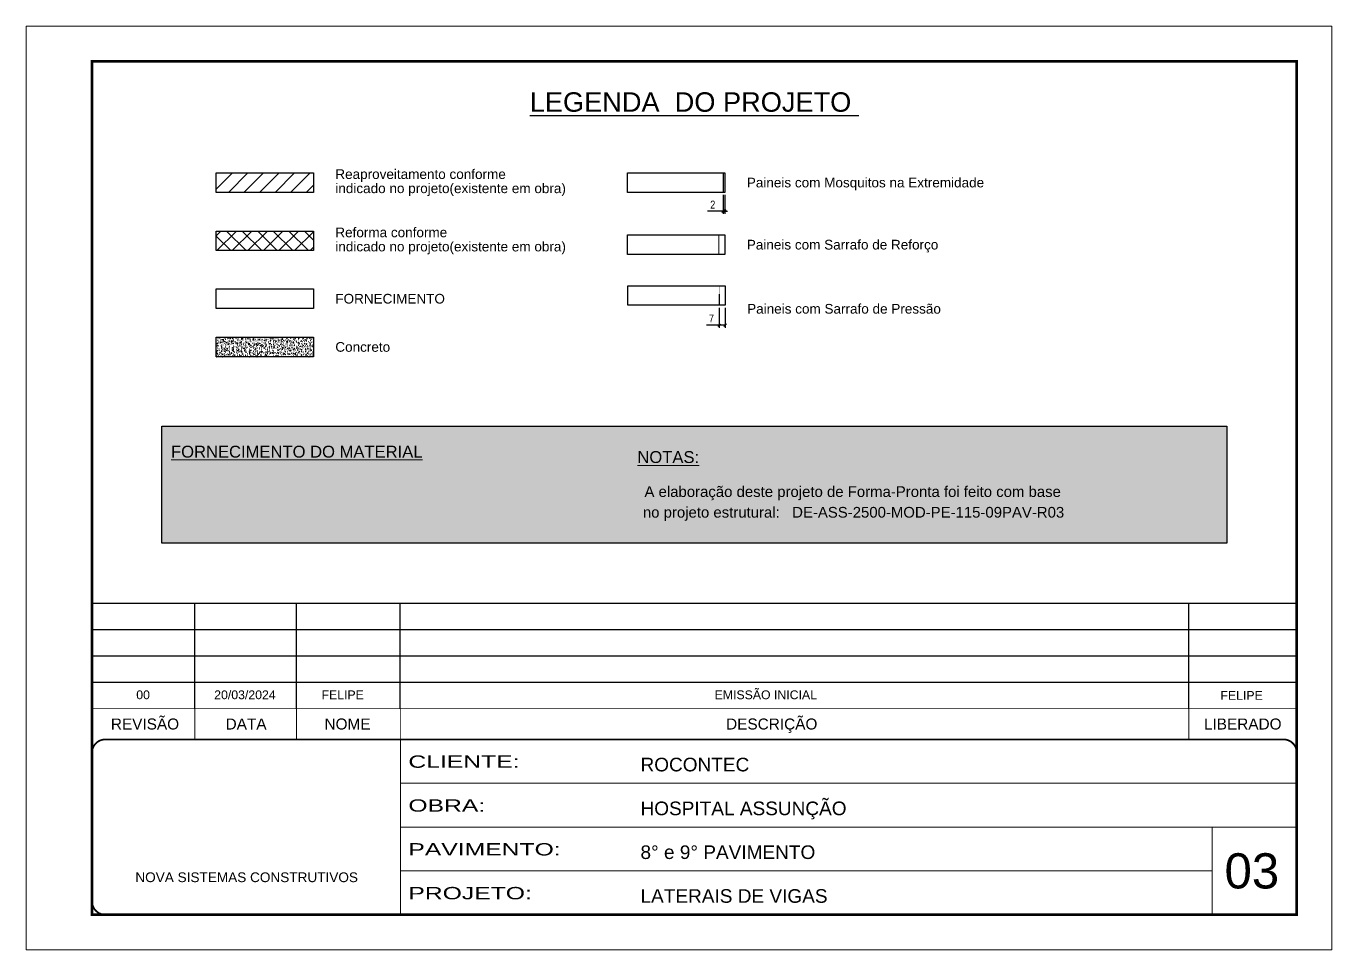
# Model space of a CAD drawing. Extents: x -20960 to -5926, y -2106 to 21915.
# Drawn here: x -9023 to -7538, y 20865 to 21915 of the extents above; entities that cross this region are included whole.
import ezdxf
from ezdxf.enums import TextEntityAlignment as Align

# ---------------------------------------------------------------- set-up
doc = ezdxf.new("R2010")
doc.units = 0
for name, pattern in [('CONTINUO', [0]), ('DASHED', [0.75, 0.5, -0.25]), ('HIDDEN', [0.375, 0.25, -0.125])]:
    doc.linetypes.add(name, pattern=pattern)
for name, color, linetype, lineweight in [('CARIMBO', 255, 'Continuous', 9), ('Folhas', 255, 'Continuous', 9), ('Hachura', 251, 'Continuous', 9), ('SARRAFO DE PRESSAO', 251, 'DASHED', 9)]:
    doc.layers.add(name, color=color, linetype=linetype, lineweight=lineweight)
for name, color, linetype in [('COTA', 241, 'Continuous'), ('Painéis', 200, 'Continuous'), ('SARR_2.2x7', 40, 'Continuous')]:
    doc.layers.add(name, color=color, linetype=linetype)
doc.layers.add('Demarcação 2', color=7, linetype='Continuous', lineweight=9, true_color=0xe0e0e0)
doc.styles.add('ARIAL', font='arial.ttf')
doc.styles.add('COTA TECNICA-50', font='techl___.ttf', dxfattribs={"height": 9})
doc.styles.add('Tecnologia', font='')
doc.styles.get('Tecnologia').set_extended_font_data('Forgotten Futurist')
doc.dimstyles.new('COTA PAINEL-50', dxfattribs={"dimtxt": 9, "dimasz": 3, "dimexe": 3, "dimexo": 3, "dimgap": 3, "dimtad": 1, "dimdec": 1, "dimzin": 12, "dimdsep": 46, "dimtxsty": 'COTA TECNICA-50', "dimblk1": 'OBLIQUE', "dimblk2": 'OBLIQUE', "dimsah": 1, "dimcen": 0.9, "dimclrd": 4, "dimclre": 4, "dimclrt": 240, "dimadec": 1, "dimazin": 3, "dimtfac": 1, "dimtdec": 1, "dimtmove": 0, "dimatfit": 3, "dimfxl": 1, "dimtolj": 1, "dimtzin": 12, "dimarcsym": 0})

# ---------------------------------------------------------------- blocks, each defined once
blk = doc.blocks.new('_Oblique')
at = {"color": 0, "linetype": 'ByBlock', "lineweight": -2}
blk.add_line((-0.5, -0.5), (0.5, 0.5), dxfattribs=at)
blk = doc.blocks.new('*D11')
at = {"layer": 'COTA', "color": 4, "lineweight": -2, "transparency": 16777216}
for p, q in [((-8230.9, 21723.5), (-8230.9, 21702)), ((-8228.9, 21723.5), (-8228.9, 21702)), ((-8230.9, 21705), (-8248.4, 21705)), ((-8228.9, 21705), (-8230.9, 21705)), ((-8228.9, 21705), (-8225.9, 21705))]:
    blk.add_line(p, q, dxfattribs=at)
at = {"layer": 'Defpoints', "color": 0, "transparency": 16777216}
for p in [(-8230.9, 21726.5), (-8228.9, 21726.5), (-8230.9, 21705)]:
    blk.add_point(p, dxfattribs=at)
at = {"layer": 'COTA', "color": 4, "lineweight": -2, "transparency": 16777216, "xscale": 3, "yscale": 3, "zscale": 3}
blk.add_blockref('_Oblique', (-8230.9, 21705), dxfattribs=at)
at = {"layer": 'COTA', "color": 4, "lineweight": -2, "transparency": 16777216, "xscale": 3, "yscale": 3, "zscale": 3, "rotation": 180}
blk.add_blockref('_Oblique', (-8228.9, 21705), dxfattribs=at)
at = {"layer": 'COTA', "color": 240, "transparency": 16777216, "insert": (-8242.6, 21712.5), "char_height": 9, "attachment_point": 5, "style": 'COTA TECNICA-50'}
blk.add_mtext('\\A1;2', dxfattribs=at)
blk = doc.blocks.new('*D12')
at = {"layer": 'COTA', "color": 4, "lineweight": -2, "transparency": 16777216}
for p, q in [((-8235.5, 21595), (-8235.5, 21572.5)), ((-8228.5, 21595), (-8228.5, 21572.5)), ((-8235.5, 21575.5), (-8249.7, 21575.5)), ((-8228.5, 21575.5), (-8235.5, 21575.5))]:
    blk.add_line(p, q, dxfattribs=at)
at = {"layer": 'Defpoints', "color": 0, "transparency": 16777216}
for p in [(-8235.5, 21598), (-8228.5, 21598), (-8235.5, 21575.5)]:
    blk.add_point(p, dxfattribs=at)
at = {"layer": 'COTA', "color": 4, "lineweight": -2, "transparency": 16777216, "xscale": 3, "yscale": 3, "zscale": 3, "rotation": 180}
blk.add_blockref('_Oblique', (-8235.5, 21575.5), dxfattribs=at)
at = {"layer": 'COTA', "color": 4, "lineweight": -2, "transparency": 16777216, "xscale": 3, "yscale": 3, "zscale": 3}
blk.add_blockref('_Oblique', (-8228.5, 21575.5), dxfattribs=at)
at = {"layer": 'COTA', "color": 240, "transparency": 16777216, "insert": (-8244.1, 21583.1), "char_height": 9, "attachment_point": 5, "style": 'COTA TECNICA-50'}
blk.add_mtext('\\A1;7', dxfattribs=at)
blk = doc.blocks.new('9999999999')
at = {"color": 30, "linetype": 'CONTINUO'}
for p, q in [((98564.6, 34230.2), (98564.6, 34429.4)), ((98564.6, 34379.6), (99584, 34379.6)), ((98564.6, 34329.8), (99488, 34329.8)), ((99584, 34329.8), (99488, 34329.8)), ((99488, 34329.8), (99488, 34230.2)), ((98564.6, 34280), (99488, 34280))]:
    blk.add_line(p, q, dxfattribs=at)
at = {"color": 30, "linetype": 'CONTINUO', "const_width": 2}
blk.add_lwpolyline([(99584, 34230.2), (99584, 34414.4, 0.414214), (99569, 34429.4), (98229, 34429.4, 0.414214), (98214, 34414.4), (98214, 34245.2, 0.414214), (98229, 34230.2), (99584, 34230.2)], format="xyb", dxfattribs=at)
at = {"layer": 'Folhas'}
blk.add_lwpolyline([(98139, 34190.2), (99624, 34190.2), (99624, 35240.2), (98139, 35240.2)], close=True, dxfattribs=at)
at = {"layer": 'Folhas', "color": 30, "const_width": 3}
blk.add_lwpolyline([(98214, 34230.2), (99584, 34230.2), (99584, 35200.2), (98214, 35200.2)], close=True, dxfattribs=at)
at = {"color": 7, "linetype": 'Continuous', "ltscale": 5, "style": 'ARIAL'}
for s, height, p in [('ROCONTEC', 15.48, (98837.7, 34393.1)), ('HOSPITAL ASSUNÇÃO', 15.483, (98837.7, 34343.3)), ('8° e 9° PAVIMENTO', 15.483, (98837.7, 34293.5)), ('NOVA SISTEMAS CONSTRUTIVOS', 11.059, (98263.2, 34267.2)), ('LATERAIS DE VIGAS', 15.483, (98837.7, 34243.7))]:
    blk.add_text(s, height=height, dxfattribs=at).set_placement(p)
at = {"layer": 'Folhas', "color": 7, "style": 'Tecnologia', "width": 1.5}
for s, p in [('CLIENTE:', (98573.7, 34397.2)), ('OBRA:', (98573.7, 34347.3)), ('PAVIMENTO:', (98573.7, 34297.5)), ('PROJETO:', (98573.7, 34247.7))]:
    blk.add_text(s, height=14, dxfattribs=at).set_placement(p)

msp = doc.modelspace()

# ---------------------------------------------------------------- hatches: boundary and pattern name
at = {"layer": 'COTA', "linetype": 'ByBlock'}
h = msp.add_hatch(dxfattribs=at)
h.set_pattern_fill('AR-CONC', color=256, scale=0.9, style=0)
h.set_pattern_definition([(50, (-107162.4776, -13324.814), (6.45534164, -0.56476921), [0.675, -7.425]), (355, (-107162.4776, -13324.814), (-1.248762, 6.7697292), [0.54, -5.94]), (100.4514445, (-107161.9396, -13324.861), (5.20657962, 6.20495992), [0.57366173, -6.310279]), (46.1842, (-107162.4776, -13323.014), (9.605172, -1.4896735), [1.0125, -11.1375]), (96.635635, (-107161.677, -13323.138), (8.4119575, 8.7670674), [0.8604931, -9.4654238]), (351.184164, (-107162.478, -13323.014), (8.4119575, 8.7670674), [0.81, -8.91]), (21, (-107161.5776, -13323.464), (5.37216347, -3.62357002), [0.675, -7.425]), (326, (-107161.5776, -13323.464), (2.189838, 6.5263504), [0.54, -5.94]), (71.451445, (-107161.13, -13323.766), (7.5620014, 2.90278038), [0.5736617, -6.310279]), (37.5, (-107162.4776, -13324.8142), (0.1094387, 2.996044684), [0, -5.868, 0, -6.03, 0, -5.9625]), (7.5, (-107162.4776, -13324.814), (2.36762584, 3.54970541), [0, -3.438, 0, -5.733, 0, -2.2725]), (327.5, (-107164.4846, -13324.8142), (4.804401926, -0.202993846), [0, -2.25, 0, -7.02, 0, -9.315]), (317.5, (-107165.3846, -13324.814), (5.24867552, 0.90094484), [0, -2.925, 0, -4.662, 0, -6.615])])
h.paths.add_polyline_path([(-8696.83, 21539.62), (-8696.83, 21561.87), (-8807.4, 21561.87), (-8807.4, 21539.62)])
at = {"layer": 'Demarcação 2'}
h = msp.add_hatch(color=8, dxfattribs=at)
h.set_gradient(color1=(112, 112, 112), one_color=1, tint=1, name='SPHERICAL')
h.paths.add_polyline_path([(-8869.07, 21460.8), (-7657.81, 21460.8), (-7657.81, 21327.79), (-8869.07, 21327.79)])
at = {"layer": 'Hachura', "linetype": 'ByBlock'}
h = msp.add_hatch(dxfattribs=at)
h.set_pattern_fill('ANSI31', color=256, scale=100)
h.set_pattern_definition([(45, (-125957.528, -13324.814), (-8.8388348, 8.8388348), [])])
h.paths.add_polyline_path([(-8696.83, 21748.71), (-8807.4, 21748.71), (-8807.4, 21726.46), (-8696.83, 21726.46)])
h = msp.add_hatch(dxfattribs=at)
h.set_pattern_fill('ANSI37', color=256, scale=100)
h.set_pattern_definition([(45, (-125957.528, -13324.814), (-8.8388348, 8.8388348), []), (135, (-125957.528, -13324.814), (-8.8388348, -8.8388348), [])])
h.paths.add_polyline_path([(-8696.83, 21682.48), (-8807.4, 21682.48), (-8807.4, 21660.23), (-8696.83, 21660.23)])

# ---------------------------------------------------------------- linework, layer by layer
at = {"color": 30}
for p, q in [((-8948.5, 21259.63), (-7578.5, 21259.63)), ((-8831.74, 21139.63), (-8831.74, 21259.63)), ((-8716.08, 21139.63), (-8716.08, 21259.63)), ((-8597.92, 21139.63), (-8597.92, 21259.63)), ((-7701.16, 21139.63), (-7701.16, 21259.63)), ((-8948.5, 21229.63), (-7578.5, 21229.63)), ((-8948.5, 21199.63), (-7578.5, 21199.63)), ((-8948.5, 21169.63), (-7578.5, 21169.63))]:
    msp.add_line(p, q, dxfattribs=at)
msp.add_lwpolyline([(-8869.07, 21460.8), (-7657.81, 21460.8), (-7657.81, 21327.79), (-8869.07, 21327.79)], close=True, dxfattribs=at)
at = {"color": 30, "const_width": 1}
for points in [[(-8948.5, 21139.63), (-7578.5, 21139.63)], [(-8831.74, 21139.63), (-8831.74, 21104.63)], [(-8716.08, 21139.63), (-8716.08, 21104.63)], [(-8597.92, 21139.63), (-8597.92, 21104.63)], [(-7701.16, 21139.63), (-7701.16, 21104.63)]]:
    msp.add_lwpolyline(points, dxfattribs=at)
at = {"layer": 'COTA', "linetype": 'ByBlock'}
msp.add_lwpolyline([(-8807.4, 21561.87), (-8696.83, 21561.87), (-8696.83, 21539.62), (-8807.4, 21539.62)], close=True, dxfattribs=at)
at = {"layer": 'Painéis'}
msp.add_line((-8230.86, 21748.71), (-8230.86, 21726.46), dxfattribs=at)
for points in [[(-8807.4, 21748.71), (-8696.83, 21748.71), (-8696.83, 21726.46), (-8807.4, 21726.46)], [(-8339.43, 21748.71), (-8228.86, 21748.71), (-8228.86, 21726.46), (-8339.43, 21726.46)], [(-8807.4, 21682.48), (-8696.83, 21682.48), (-8696.83, 21660.23), (-8807.4, 21660.23)], [(-8339.43, 21678.11), (-8228.86, 21678.11), (-8228.86, 21655.86), (-8339.43, 21655.86)], [(-8807.4, 21616.67), (-8696.83, 21616.67), (-8696.83, 21594.42), (-8807.4, 21594.42)], [(-8339.07, 21620.28), (-8228.5, 21620.28), (-8228.5, 21598.03), (-8339.07, 21598.03)]]:
    msp.add_lwpolyline(points, close=True, dxfattribs=at)
at = {"layer": 'SARR_2.2x7', "linetype": 'HIDDEN'}
msp.add_line((-8235.5, 21620.28), (-8235.5, 21598.03), dxfattribs=at)
at = {"layer": 'SARRAFO DE PRESSAO'}
for p, q in [((-8235.86, 21678.11), (-8232.36, 21678.11)), ((-8235.86, 21678.11), (-8235.86, 21655.86)), ((-8228.86, 21678.11), (-8232.36, 21678.11)), ((-8228.86, 21678.11), (-8228.86, 21655.86)), ((-8235.86, 21655.86), (-8232.36, 21655.86)), ((-8228.86, 21655.86), (-8232.36, 21655.86))]:
    msp.add_line(p, q, dxfattribs=at)

# ---------------------------------------------------------------- block references
at = {"layer": 'SARRAFO DE PRESSAO', "color": 6, "linetype": 'ByBlock'}
msp.add_blockref('9999999999', (-107162.48, -13324.81), dxfattribs=at)

# ---------------------------------------------------------------- texts
at = {"color": 0, "linetype": 'Continuous', "ltscale": 5, "style": 'ARIAL'}
msp.add_text('%%ULEGENDA  DO PROJETO ', height=22.1184, dxfattribs=at).set_placement((-8263.59, 21818.07), align=Align.CENTER)
at = {"style": 'ARIAL'}
for s, p in [('REVISÃO', (-8888.32, 21122.13)), ('DESCRIÇÃO', (-8175.53, 21122.13)), ('DATA', (-8773.34, 21122.13)), ('NOME', (-8657.98, 21122.13)), ('LIBERADO', (-7639.86, 21122.13))]:
    msp.add_text(s, height=12.5, dxfattribs=at).set_placement(p, align=Align.MIDDLE_CENTER)
at = {"layer": 'CARIMBO', "style": 'ARIAL'}
for s, p in [('Reaproveitamento conforme ', (-8671.83, 21747.16)), ('Paineis com Mosquitos na Extremidade', (-8203.86, 21737.59)), ('indicado no projeto(existente em obra)', (-8671.83, 21731.08)), ('Reforma conforme ', (-8671.83, 21680.93)), ('indicado no projeto(existente em obra)', (-8671.83, 21664.84)), ('Paineis com Sarrafo de Reforço', (-8203.86, 21666.99)), ('FORNECIMENTO', (-8671.83, 21605.55)), ('Paineis com Sarrafo de Pressão', (-8203.5, 21594.1)), ('Concreto', (-8671.83, 21550.74))]:
    msp.add_text(s, height=11, dxfattribs=at).set_placement(p, align=Align.MIDDLE_LEFT)
at = {"layer": 'CARIMBO', "color": 5, "style": 'ARIAL'}
for s, height, p in [('%%UFORNECIMENTO DO MATERIAL', 13.5, (-8858.72, 21424.93)), ('%%UNOTAS:', 13.5, (-8328.33, 21418.81)), ('  A elaboração deste projeto de Forma-Pronta foi feito com base', 12.15, (-8329.69, 21380.2)), ('  no projeto estrutural:', 12.15, (-8331.51, 21356.72))]:
    msp.add_text(s, height=height, dxfattribs=at).set_placement(p)
at = {"layer": 'CARIMBO', "color": 1, "style": 'ARIAL'}
msp.add_text('DE-ASS-2500-MOD-PE-115-09PAV-R03', height=12.15, dxfattribs=at).set_placement((-8152.28, 21356.72))
at = {"layer": 'CARIMBO', "style": 'ARIAL'}
for s, p in [('EMISSÃO INICIAL', (-8240.5, 21150.32)), ('00', (-8898.23, 21150.32)), ('20/03/2024', (-8809.59, 21150.32)), ('FELIPE', (-8687.55, 21150.32))]:
    msp.add_text(s, height=10, dxfattribs=at).set_placement(p)
at = {"layer": 'CARIMBO', "color": 7, "style": 'ARIAL'}
msp.add_text('03', height=40, dxfattribs=at).set_placement((-7660.59, 20935.19))
at = {"layer": 'CARIMBO', "style": 'ARIAL'}
msp.add_attdef('FELIPE', text='', height=10, dxfattribs=at).set_placement((-7641.15, 21154.63), align=Align.MIDDLE_CENTER)

# ---------------------------------------------------------------- dimensions: what is measured, and where the dimension line sits
at = {"layer": 'COTA'}
for base, p1, p2, picture, middle in [((-8230.86, 21705.04), (-8228.86, 21726.46), (-8230.86, 21726.46), '*D11', (-8242.61, 21712.54)), ((-8235.5, 21575.55), (-8228.5, 21598.03), (-8235.5, 21598.03), '*D12', (-8244.08, 21583.11))]:
    dim = msp.add_linear_dim(base=base, p1=p1, p2=p2, dimstyle='COTA PAINEL-50', dxfattribs=at)
    dim.commit()
    dim.dimension.update_dxf_attribs({"geometry": picture, "text_midpoint": middle})

doc.saveas('drawing.dxf')
